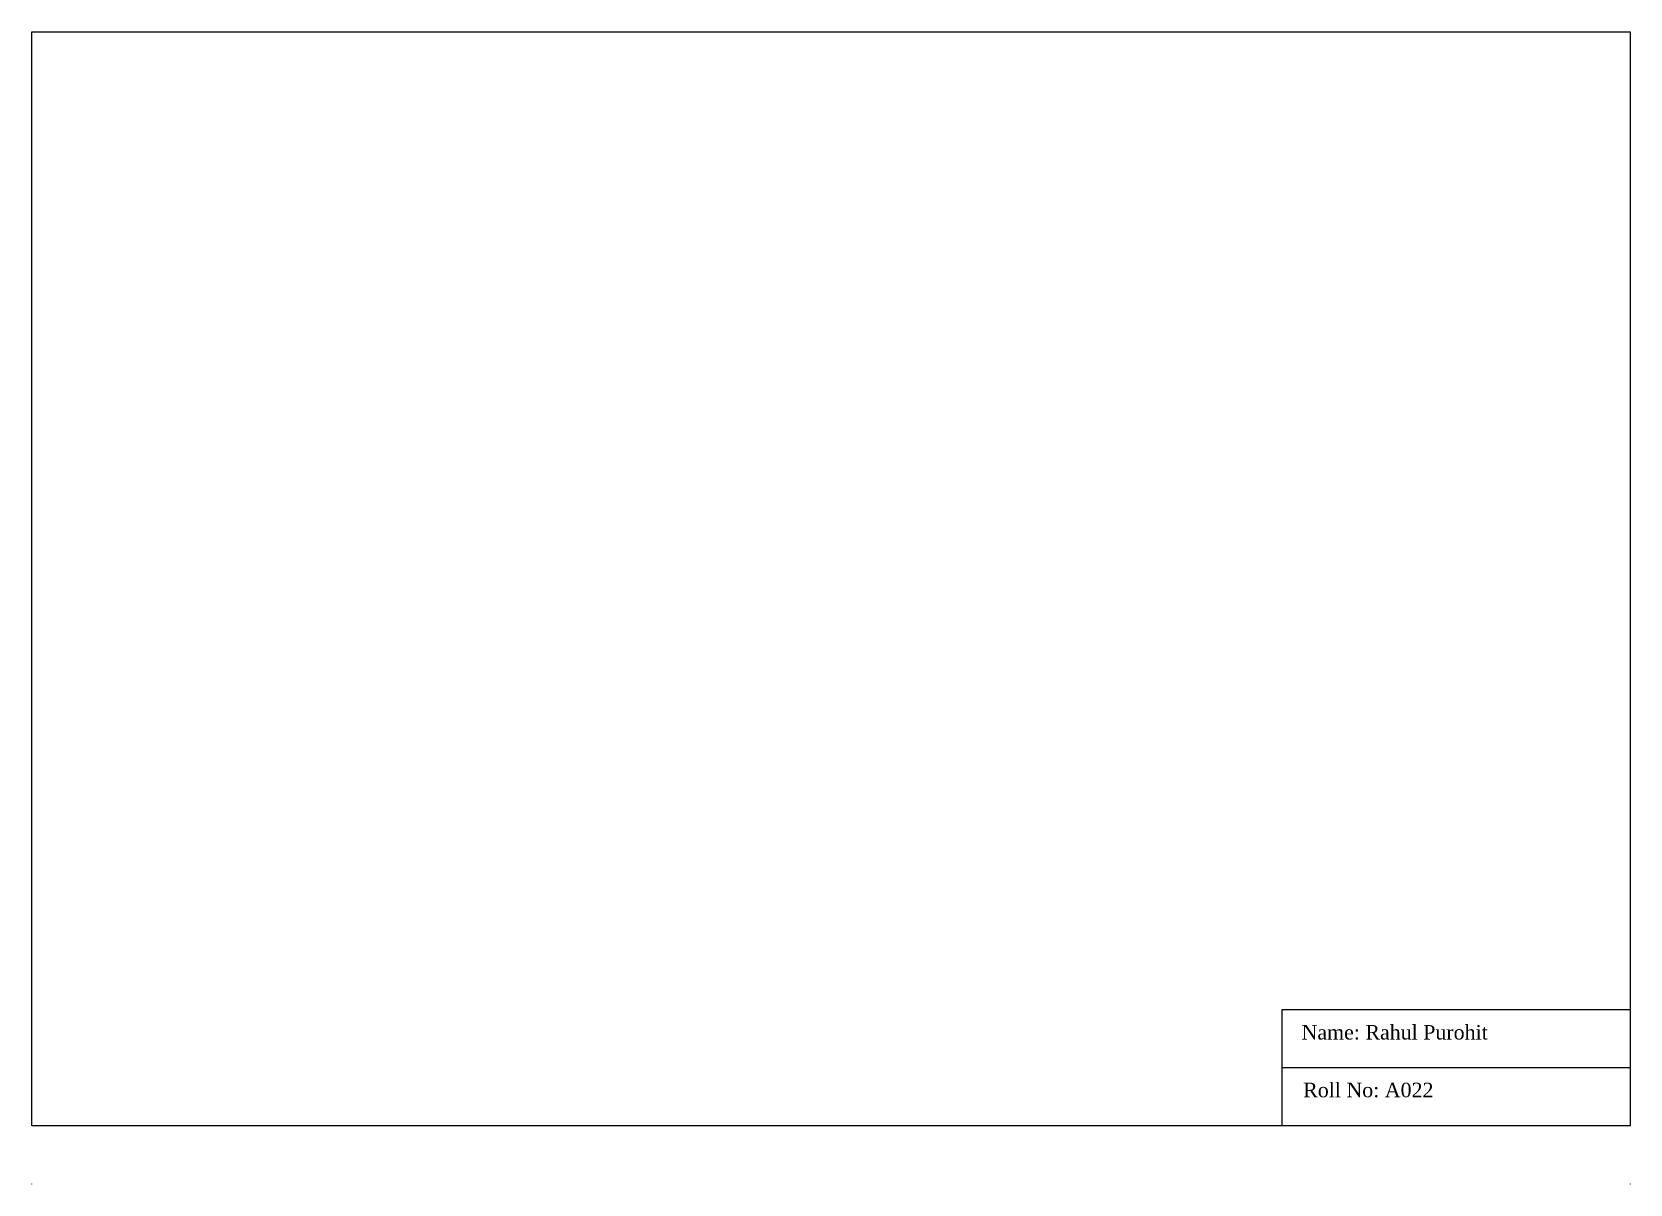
# Paper-space layout 'Layout1' of a CAD drawing. Header units: millimetres. Extents: x 10 to 285, y 0 to 198.
import ezdxf

# ---------------------------------------------------------------- set-up
doc = ezdxf.new("R2010")
doc.units = ezdxf.units.MM
doc.styles.get("Standard").update_dxf_attribs({"font": 'times.ttf'})

psp = doc.layouts.get("Layout1")

# ---------------------------------------------------------------- linework, layer by layer
for p, q in [((10.02, 198.4), (285.41, 198.4)), ((10.02, 9.99), (10.02, 198.4)), ((285.41, 198.4), (285.41, 9.99)), ((225.41, 29.99), (225.41, 9.99)), ((285.41, 29.99), (225.41, 29.99)), ((285.41, 19.99), (225.41, 19.99)), ((285.41, 9.99), (10.02, 9.99)), ((10.02, -0.01), (10.02, 0)), ((285.41, 0), (285.41, -0.01))]:
    psp.add_line(p, q)

# ---------------------------------------------------------------- texts
at = {"char_height": 2.5, "attachment_point": 1}
for s, heights, insert in [('Name: Rahul Purohit', [0], (228.8, 27.38)), ('Roll No: A022', [2.56], (229.09, 17.44))]:
    psp.add_mtext_dynamic_manual_height_columns(s, width=60, gutter_width=12.5, heights=heights, dxfattribs=dict(at, insert=insert))

doc.saveas('drawing.dxf')
